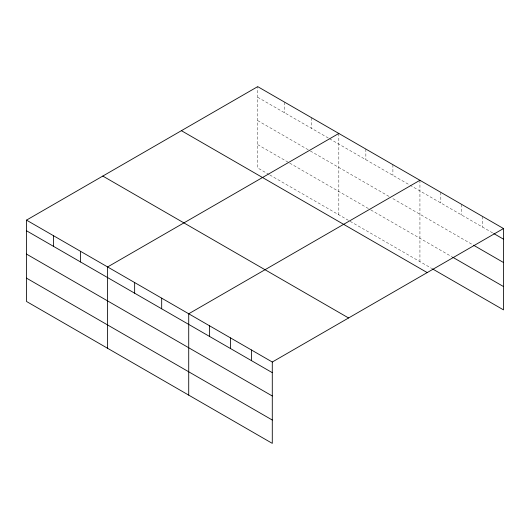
<?xml version="1.0" encoding="UTF-8"?>
<svg xmlns="http://www.w3.org/2000/svg" width="530" height="530" viewBox="0 0 530 530"><rect width="100%" height="100%" fill="white"/><g stroke="black" fill="none" stroke-linecap="round" stroke-linejoin="round"><path stroke-width="0.4" stroke-dasharray="2.65 1.99" d="M257.712 97.268L328.858 138.35M329.574 138.761L409.259 184.765M409.968 185.175L493.052 233.147M257.712 120.601L309.652 150.593M310.361 151.004L389.338 196.597M392.896 198.651L472.859 244.82M257.712 144.644L289.016 162.717M289.731 163.127L370.125 209.549M370.841 209.959L451.964 256.798M269.094 174.549L257.712 167.977L257.712 86.628M269.803 174.96L431.771 268.465M482.605 216.472L482.605 227.112M461.716 204.414L461.716 215.054M440.821 192.35L440.821 202.99M419.932 180.286L419.932 261.635M392.896 164.678L392.896 175.317M365.859 149.069L365.859 159.709M338.822 133.461L338.822 214.802M311.786 117.852L311.786 128.492M284.749 102.244L284.749 112.883"/><path stroke-width="0.79" d="M272.287 395.996L272.287 362.023L26.5 220.122L26.5 301.464L272.287 443.371L272.287 395.996L26.5 254.089M432.467 268.869L503.5 309.878L503.5 228.536L257.712 86.628L26.5 220.122M338.822 133.461L107.61 266.948L107.61 348.29M419.932 180.286L188.72 313.78L188.72 395.122M272.287 362.023L503.5 228.536M493.748 233.544L503.5 239.176M473.555 245.218L503.5 262.509M452.66 257.196L503.5 286.551M181.412 130.685L427.2 272.586M102.8 176.066L348.588 317.974M26.5 230.762L272.287 372.663M26.5 278.131L272.287 420.038M251.399 349.966L251.399 360.605M230.504 337.901L230.504 348.541M209.615 325.837L209.615 336.477M161.683 298.165L161.683 308.805M134.647 282.556L134.647 293.196M80.573 251.339L80.573 261.979M53.537 235.731L53.537 246.37"/></g></svg>
